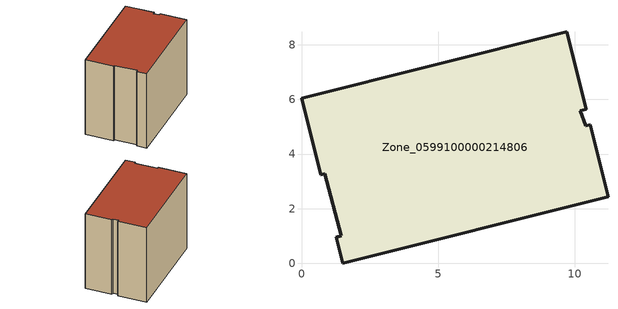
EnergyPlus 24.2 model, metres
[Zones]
Zone_0599100000214806
 floor ground (C_G): 1.46,1.02 0.84,3.28 0.7,3.24 0,6.04 9.7,8.48 10.41,5.64 10.2,5.59 10.39,5.03 10.55,5.07 11.21,2.44 1.51,0 1.27,0.96 z0
 wall outside (C_F): 1.51,0 11.21,2.44 10.55,5.07 10.39,5.03 10.2,5.59 10.41,5.64 9.7,8.48 0,6.04 0.7,3.24 0.84,3.28 1.46,1.02 1.27,0.96 1.51,0 z0:8.33
 roof outside (C_R): 0.84,3.28 1.46,1.02 1.27,0.96 1.51,0 11.21,2.44 10.55,5.07 10.39,5.03 10.2,5.59 10.41,5.64 9.7,8.48 0,6.04 0.7,3.24 z8.33
[BUILDING]
Pand.0599100000214806: North Axis=0; Terrain=City; Loads Convergence Tolerance Value=0.04; Temperature Convergence Tolerance Value=0.4; Solar Distribution=FullExterior; Maximum Number of Warmup Days=25; Minimum Number of Warmup Days=1
[Site:Location]
Rotterdam.The.Hague.AP_ZH_NLD Design_Conditions: Latitude=51.96; Longitude=4.45; Time Zone=1; Elevation=-4.5
[SITE:GROUNDTEMPERATURE:BUILDINGSURFACE]
18, 18, 18, 18, 18, 18, 18, 18, 18, 18, 18, 18
[MATERIAL] Thermal Absorptance=0.9; Solar Absorptance=0.7; Visible Absorptance=0.7
Name | Roughness | Thickness | Conductivity | Density | Specific Heat
G.TC.1975-1991 | MediumSmooth | 0.15 | 0.288461 | 540 | 1210
F.TC.1975-1991 | Rough | 0.3 | 0.230769 | 1920 | 840
R.TC.1975-1991 | MediumRough | 0.2 | 0.153846 | 1500 | 1000
[CONSTRUCTION]
C_G: G.TC.1975-1991
C_F: F.TC.1975-1991
C_R: R.TC.1975-1991
[ZONE]
Zone_0599100000214806: Type=1; Multiplier=1; Ceiling Height=Autocalculate; Volume=Autocalculate; Floor Area=autocalculate; Part of Total Floor Area=Yes
[ZONEINFILTRATION:DESIGNFLOWRATE]
Infil_Zone_0599100000214806: Zone or ZoneList or Space or SpaceList=Zone_0599100000214806; Schedule=AlwaysOn; Design Flow Rate Calculation Method=Flow/Area; Flow Rate per Floor Area=0.003; Constant Term Coefficient=1; Temperature Term Coefficient=0; Velocity Term Coefficient=0; Velocity Squared Term Coefficient=0
[HVACTEMPLATE:ZONE:IDEALLOADSAIRSYSTEM]
Zone_0599100000214806: Maximum Heating Supply Air Temperature=50; Minimum Cooling Supply Air Temperature=13; Maximum Heating Supply Air Humidity Ratio=0.0156; Minimum Cooling Supply Air Humidity Ratio=0.0077; Heating Limit=NoLimit; Cooling Limit=NoLimit; Dehumidification Control Type=ConstantSensibleHeatRatio; Cooling Sensible Heat Ratio=0.7; Dehumidification Setpoint=60; Humidification Control Type=None; Humidification Setpoint=30; Outdoor Air Method=None; Outdoor Air Flow Rate per Person=0.00944; Outdoor Air Flow Rate per Zone Floor Area=0; Outdoor Air Flow Rate per Zone=0; Demand Controlled Ventilation Type=None; Outdoor Air Economizer Type=NoEconomizer; Heat Recovery Type=None; Sensible Heat Recovery Effectiveness=0.7; Latent Heat Recovery Effectiveness=0.65
[ZONECONTROL:THERMOSTAT]
ThermostatControl_Zone_0599100000214806: Zone or ZoneList=Zone_0599100000214806; Control Type Schedule=DualSetpointControlType; Control 1=Thermostat_Zone_0599100000214806; Temperature Difference Between Cutout And Setpoint=0
[THERMOSTATSETPOINT:DUALSETPOINT]
Thermostat_Zone_0599100000214806: Heating Setpoint Temperature Schedule=HeatingSetpoint_Zone_0599100000214806; Cooling Setpoint Temperature Schedule=CoolingSetpoint_Zone_0599100000214806
[SCHEDULE:COMPACT]
HeatingSetpoint_Zone_0599100000214806: Through: 12/31, For: AllDays, Until: 24:00, 21
CoolingSetpoint_Zone_0599100000214806: Through: 12/31, For: AllDays, Until: 24:00, 24
DualSetpointControlType: Through: 12/31, For: AllDays, Until: 24:00, 4
AlwaysOn: Through: 12/31, For: AllDays, Until: 24:00, 1
